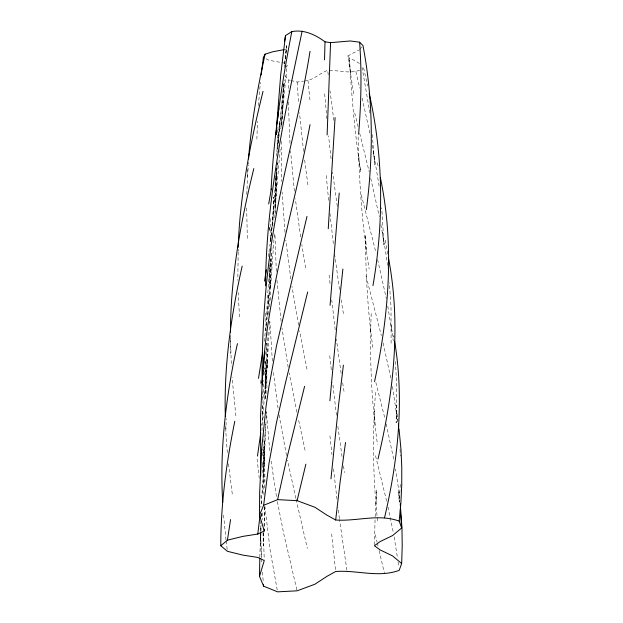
<?xml version="1.0" encoding="UTF-8"?>
<svg xmlns="http://www.w3.org/2000/svg" width="623" height="623" viewBox="0 0 623 623"><rect width="100%" height="100%" fill="white"/><g stroke="black" fill="none" stroke-linecap="round" stroke-linejoin="round"><path stroke-width="0.47" stroke-dasharray="3.12 2.34" d="M265.608 398.837L265.476 370.335L264.728 395.94L261.621 425.587M281.23 141.281L281.651 181.48M265.748 398.533L265.32 361.239M277.328 129.491L277.142 152.705M371.191 313.571C369.525 357.291 371.324 401.157 377.483 444.495M262.003 430.649L263.661 380.482M264.308 526.271L264.425 506.522M271.052 253.475L270.546 300.613M262.439 399.834L262.524 391.291M268.451 314.42L268.715 293.745L266.979 318.579L263.934 343.289M274.821 217.824L276.16 173.389M265.437 424.263L263.646 473.566L260.842 507.247M374.439 544.806L375.101 517.697M259.807 557.274L260.578 532.486L261.559 557.733M263.988 494.849L262.338 462.422M262.447 455.654L262.556 448.879M265.04 360.982L265.227 385.107M263.996 433.553L263.95 467.437L266.488 411.632M266.924 393.635L266.745 343.156M391.096 343.265L391.018 306.789L389.367 282.811M268.069 332.184L267.298 355.421L264.728 395.94M275.421 213.806L276.908 168.015M271.114 263.186L270.522 288.433L274.439 232.714M227.302 452.641L225.838 431.84L226.18 418.601M269.455 306.804L269.829 265.234M264.588 507.067L264.051 526.178M281.674 124.904L283.831 84.463M260.967 532.003L260.663 542.68L261.465 557.881M260.99 531.037L261.162 525.212M261.411 516.483L261.496 513.57M269.642 227.473L269.533 231.258L269.728 227.496M246.77 194.438L247.985 167.291M256.886 139.147L257.463 121.462M272.788 226.227L273.684 197.016L272.734 221.609L269.79 246.194M265.071 361.052L265.009 362.921L265.125 361.029M263.802 532.922L263.342 545.437L263.031 533.015M375.513 392.381C372.367 435.913 372.858 479.718 377.842 523.094M396.843 404.888L396.142 422.908L396.82 386.797L395.294 359.876M265.741 330.984L267.547 296.198L270.156 262.649M269.782 321.429L265.748 388.954L267.111 362.672L267.212 367.508L266.753 343.203M271.986 247.557L270.398 278.419L266.979 318.579M375.139 516.763L376.798 489.733L375.996 504.505M260.616 531.544L260.881 525.843M261.317 516.35L261.535 511.608M270.88 241.039L271.021 238.134M275.016 201.416L276.308 173.848M281.853 124.686L284.088 83.614M269.385 282.663L270.686 258.833M278.45 143.438L279.579 121.376L276.783 152.417M400.278 484.39L399.242 502.263L398.922 491.337L395.527 469.049M276.565 183.816L275.055 208.845L280.288 147.34M258.381 105.637L260.367 82.392M277.149 166.411L274.626 201.681L270.444 241.475M277.212 165.453L277.391 162.587M265.554 354.401L265.733 351.567M263.965 374.703L264.409 367.991M271.153 236.21L276.402 171.94M262.151 493.813L263.911 468.473L263.381 447.306L263.646 473.566M285.614 59.224L286.58 46.024L285.934 44.397M277.78 148.313L283.8 84.401M283.761 83.755L277.78 144.918M276.254 173.755L275.825 179.183L276.838 168.56M270.242 261.699L270.483 258.833M247.354 176.652L248.367 165.227M248.452 164.277L248.624 162.377M282.943 96.962L284.501 79.814M283.06 104.088L280.833 128.673L287.102 65.314L285.786 68.53M277.212 164.698L277.391 162.767M276.495 170.998L276.783 168.163M238.157 252.089L237.838 280.319M238.259 251.147L238.469 249.262M284.189 67.518L284.501 64.714M284.61 63.78L286.58 46.024L284.688 63.803M276.285 156.171L276.659 153.359M268.357 256.575L268.879 252.798M269.011 251.856L269.658 247.136M359.969 49.092L361.768 46.966M353.662 93.816L347.868 55.899L359.37 49.801M304.367 81.013C313.322 80.468 319.615 73.132 327.729 70.344L328.446 76.824M329.505 70.43C339.574 70.36 350.274 74.106 359.915 70.049M284.945 49.404L286.611 48.929M290.918 80.515L297.132 82.049L303.463 81.146M284.976 63.242L268.793 60.205L265.717 58.57M285.046 75.562L288.262 79.853L290.03 80.289M359.463 63.562L355.663 61.031L349.332 58.056L347.868 55.899M365.989 275.763L381.354 335.595M375.848 382.499L384.882 418.391M361.262 194.742L376.043 253.024M375.529 455.756L386.712 501.429M359.736 133.447L369.19 171.808M354.721 113.051L358.139 126.96M375.272 534.651L377.086 542.142M377.312 543.085L378.216 546.83M379.127 550.576L384.313 572.817M296.875 589.88L283.636 533.257L277.29 501.11M355.858 71.59L359.767 88.084M377.624 259.573L386.322 298.557M383.114 343L391.018 378.924M370.74 178.326L379.275 216.5M386.174 423.92L393.993 460.592M362.103 98.091L369.914 133.213M295.878 498.392L287.491 460.218M296.096 499.335L307.349 548.458M387.958 506.927L393.277 532.276M363.622 67.923L367.632 85.912M305.052 450.18L298.316 418.672M286.502 455.514L278.878 413.797M296.969 412.294L289.15 372.889M372.32 145.252L379.314 187.126M380.894 224.739L385.544 251.053L387.833 267.937M377.468 162.79L378.379 167.47M387.794 306.173L393.3 340.921M306.968 369.174L299.616 330.829M277.235 589.997L270.226 550.724L264.861 506.203M392.451 386.486L397.972 423.718M385.154 240.151L387.755 254.145M276.441 496.461L271.036 460.763M298.596 325.198L291.946 286.385M288.184 367.344L281.962 328.025M394.11 536.964L397.435 557.453M341.131 299.811L343.398 313.649M305.613 267.952L301.828 244.551M342.658 382.904L344.348 393.432M369.011 107.888L362.103 67.502M346.91 570.193L339.512 519.496M342.019 456.527L337.744 425.517M343.475 466.012L344.496 472.647M300.652 236.95L295.318 198.706M358.124 136.982C359.167 181.161 361.979 225.378 369.143 269.019M290.816 278.94L285.825 240.089M339.512 289.508L334.598 254.091M337.269 206.33L332.604 172.189M278.029 408.088L273.178 370.529M341.124 373.325L336.389 339.192M394.086 337.518L393.822 335.657L394.063 338.429M333.866 120.48L329.98 90.709M398.058 562.063L398.681 566.673M232.27 493.969L228.392 462.998M307.894 184.805L304.522 159.114M369.26 109.796L369.891 114.562M339.387 518.57L337.978 507.449M382.343 232.068L384.002 244.979L381.735 207.825M397.1 413.859L397.941 420.377M358.708 155.937L360.764 172.01C354.806 134.28 351.699 96.168 349.332 58.056L350.593 74.908M281.105 321.312L276.924 279.914M366.347 250.345L365.584 234.746C365.53 272.415 367.593 310.114 372.866 347.432M336.443 415.261L332.659 382.483M303.58 151.405L299.484 112.716M294.391 191.199L290.552 150.953M226.032 540.001L223.408 513.531M226.149 540.943L227.185 549.424M336.981 499.163L333.313 466.962M333.344 243.655L329.972 213.479M335.205 329.793L331.779 299.975M331.047 158.764L328.578 135.837M398.315 492.45L399.483 502.73M235.883 415.821L232.036 377.374M391.4 325.074L392.132 331.638M257.097 459.058L259.246 478.238M329.762 355.772L331.405 370.997M329.925 435.913L331.966 454.658M335.478 569.601L331.67 533.942M285.007 232.387L282.087 191.915M398.922 491.337L399.639 498.073M329.131 275.07L330.151 284.734M372.281 134.537L374.719 164.659L373.426 150.813M328.648 200.38L326.109 174.292M307.98 80.499L310.02 100.77M269.72 450.593L266.41 411.912M326.911 118.728L324.521 92.204M260.873 495.534L261.652 505.167M272.36 361.114L269.86 321.211M260.43 380.482L260.912 386.252M262.447 572.054L263.303 582.404M276.308 271.426L274.899 233.228M262.205 512.885L262.688 519.644M297.132 82.049L298.619 103.223M370.483 328.773L370.708 332.3M262.423 405.511L263.241 418.056M239.52 316.912L238.181 292.537M289.991 143.267L288.309 101.79M265.538 313.205L266.309 330.603M261.52 558.831L261.722 562.631M230.518 338.686L231.367 366.067M263.311 532.252L264.245 559.586M374.407 411.024L375.132 425.93M225.651 426.155L225.838 431.84M247.308 238.375L246.677 207.545M270.452 218.618L270.95 241.817M400.075 449.331L400.27 455.989M264.347 441.31L264.946 481.501M260.11 520.672L260.375 531.193M260.398 532.151L260.663 542.68L260.578 532.486M263.911 468.473L264.284 488.518M262.267 462.43L262.306 464.353M288.262 79.853L288.285 91.301M230.705 335.423L230.736 353.809"/><path stroke-width="0.93" d="M400.246 503.859L401.952 527.736L402.217 545.686L401.664 563.519L399.179 570.364C378.496 577.996 356.854 569.92 335.68 571.493L326.927 576.361L314.864 584.249L297.101 590.822L277.585 591.85L263.622 586.165L259.511 576.361L264.269 560.521L257.79 557.429L242.978 555.132L227.418 551.308L220.783 545.748L227.418 540.18L242.978 536.356L257.79 534.059L264.269 530.975L259.511 515.128L259.643 493.198L261.605 449.674L265.974 407.037L269.019 386.198L276.542 345.679L306.983 216.415M264.269 530.975L264.284 529.091M262.688 375.147L262.704 373.247C268.077 288.605 294.484 207.545 310.028 124.639M259.511 576.361L259.791 558.224M220.783 545.748C220.799 503.875 226.453 462.219 234.809 421.257M230.455 332.075C230.603 276.783 240.704 222.123 253.81 168.592M324.521 59.87L325.011 41.827C315.464 34.771 303.985 29.25 291.829 31.609L285.521 35.566L284.633 41.157M366.355 209.624C373.535 155.166 373.294 99.602 362.968 45.557L359.619 42.193L350.282 40.97L330.572 42.652L327.114 134.934M265.554 285.755C266.037 199.547 284.516 115.099 302.124 31.15M238.181 247.386C239.917 194.578 250.462 142.558 263.015 91.386M276.067 134.568L276.3 130.69M276.417 128.751L280.693 74.908L285.521 35.566M335.088 117.568L328.251 228.766M271.098 189.641C273.785 136.507 281.596 83.778 291.829 31.609M248.546 158.865L248.741 156.062C251.692 121.742 257.634 87.757 265.118 54.162L272.812 51.756L284.111 49.638M358.607 134.272C361.138 103.652 361.877 72.852 359.619 42.193M262.61 377.452L262.174 384.975M262.758 375.568L263.218 369.914M263.365 368.029L264.658 352.011M330.089 305.34L339.208 193.029M401.664 563.519L392.545 555.887L380.085 549.899L374.423 545.748L380.085 541.589L392.545 535.601L401.664 527.969L399.179 521.124L400.885 502.909L401.749 484.889L401.773 467.016L400.963 449.253L399.016 428.756M329.902 400.776L336.778 326.639L342.884 269.043M330.961 478.853L338.71 403.836L343.39 365.14M276.106 134.599L276.3 132.722M276.69 128.961L276.885 127.084M277.274 123.323L277.57 120.504M277.765 118.627L278.839 108.285M259.511 515.128L263.622 505.323L269.05 462.959L276.565 422.114L285.435 382.989L307.653 292.008M399.179 521.124C378.496 513.492 356.854 521.568 335.68 519.995L340.166 481.595L345.531 442.47M257.79 534.059L260.079 514.917M260.694 433.226L257.478 456.083M261.169 74.962L263.404 57.339L265.118 54.162M262.587 352.774L258.498 378.371M372.951 285.638C383.963 222.053 383.519 156.474 369.174 93.45M227.418 540.18L230.565 519.551M264.526 281.09L266.348 269.782M310.028 51.296C301.33 106.588 286.089 160.563 276.121 215.605C265.85 270.795 261.707 326.997 262.151 383.106L262.704 373.247L260.515 416.328L260.726 475.855M268.692 203.955L271.324 188.971M374.54 381.58C389.017 314.779 394.538 245.143 380.396 177.773M237.433 343.631C226.165 395.597 219.46 448.926 222.707 502.154M242.16 266.13C231.094 315.479 223.828 365.997 225.339 416.678M263.622 505.323L277.585 499.638L286.37 460.241L304.585 386.353M384.531 517.744C398.097 460.117 404.428 400.005 394.616 341.233M377.997 459.034C393.58 393.37 401.329 324.723 388.441 257.883M305.862 464.182L297.101 500.666L277.585 499.638M325.011 41.827L330.572 42.652M297.101 500.666L314.864 507.239L326.927 515.128L335.68 519.995M398.416 424.107L398.775 426.895M263.459 584.281L263.622 586.165M400.332 510.206L401.664 527.969"/></g></svg>
